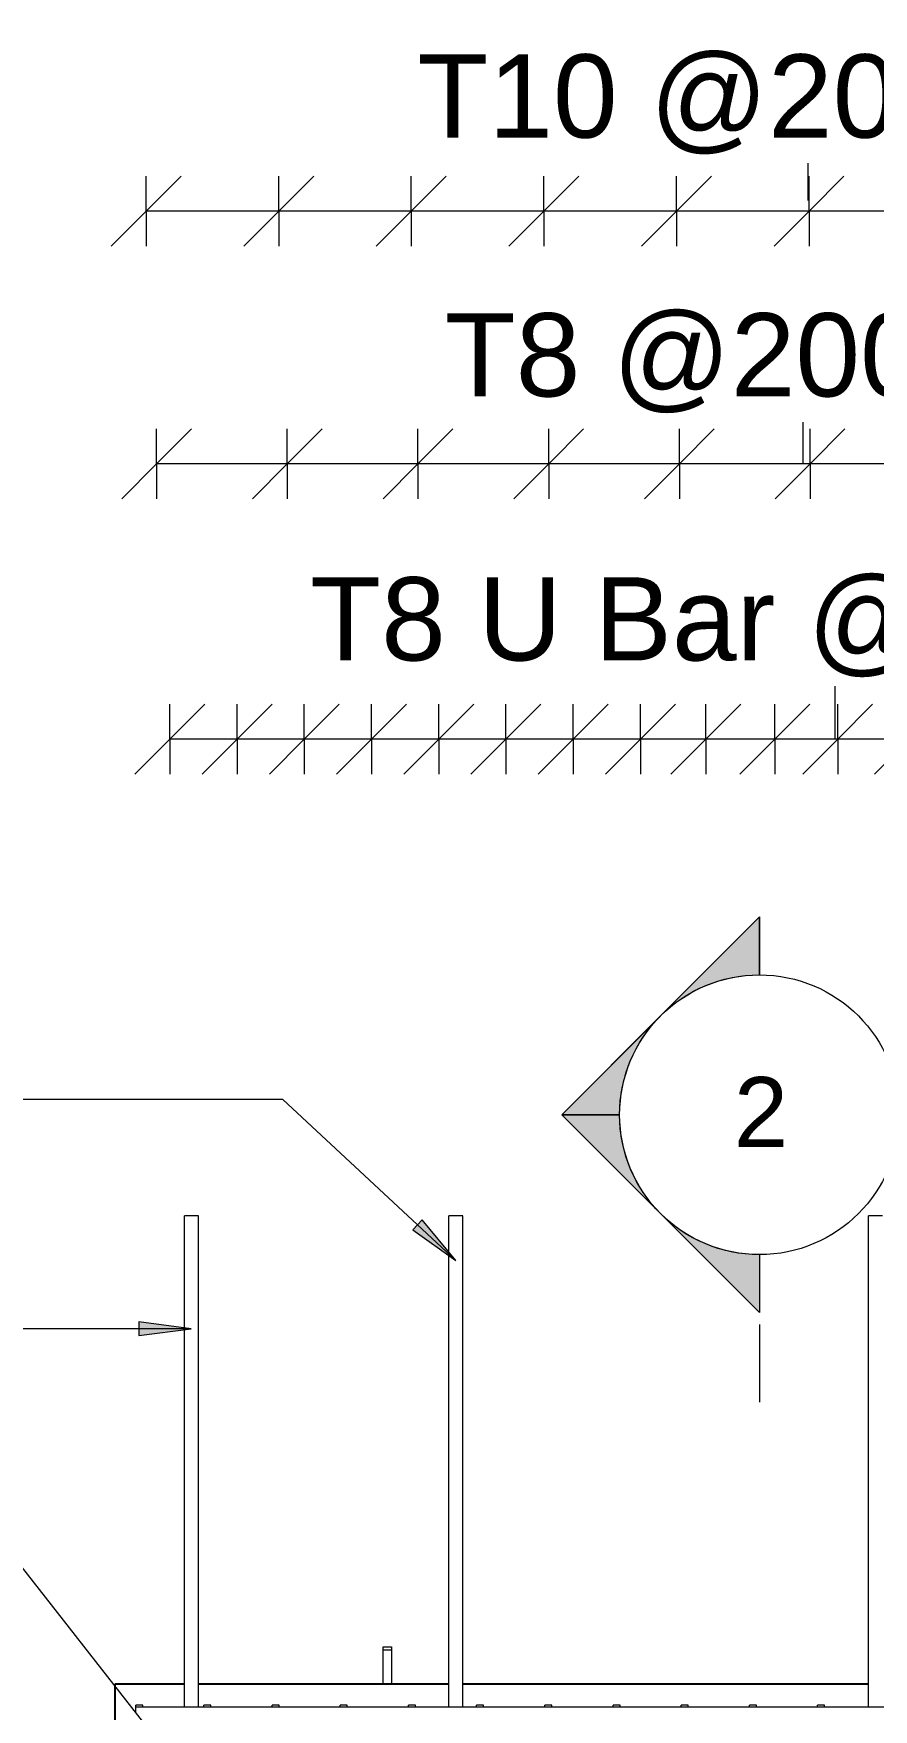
# Model space of a CAD drawing. Header units: millimetres. Extents: x 6720 to 22888, y -3063 to 10060.
# Drawn here: x 9986 to 11188, y 7664 to 10060 of the extents above; entities that cross this region are included whole.
import ezdxf

# ---------------------------------------------------------------- set-up
doc = ezdxf.new("R2010")
doc.units = ezdxf.units.MM
for name, color, linetype, lineweight in [('A-ANNO-DIMS', 211, 'Continuous', 9), ('A-ANNO-DIMS-50', 211, 'Continuous', 9), ('A-GENM', 13, 'Continuous', 18), ('A-WALL', 113, 'Continuous', 25), ('G-ANNO-SYMB', 111, 'Continuous', 9), ('S-RBAR', 171, 'Continuous', 18), ('S-RBAR-IDEN', 171, 'Continuous', 9)]:
    doc.layers.add(name, color=color, linetype=linetype, lineweight=lineweight)
doc.styles.add('Arial', font='arial.ttf', dxfattribs={"height": 100})
doc.styles.add('Arial_1', font='arial.ttf', dxfattribs={"height": 119.0625})
doc.styles.add('Nirmala UI Semilight', font='NirmalaS.ttf', dxfattribs={"width": 0.8, "height": 125})
doc.dimstyles.new('Arrow_Filled_-_2_5_NI_UI', dxfattribs={"dimscale": 304.8, "dimtxt": 130.920493, "dimasz": 0.328084, "dimexe": 0.164042, "dimexo": 0.0625, "dimgap": 0.164042, "dimtad": 1, "dimdec": 0, "dimzin": 0, "dimdsep": 46, "dimtxsty": 'Arial', "dimblk1": 'OBLIQUE', "dimblk2": 'OBLIQUE', "dimsah": 1, "dimcen": 0.09, "dimazin": 0, "dimtfac": 1, "dimtdec": 4, "dimtix": 1, "dimtmove": 0, "dimatfit": 3, "dimfxl": 0.164042, "dimfxlon": 1, "dimtvp": 1, "dimtolj": 1, "dimtzin": 0, "dimarcsym": 2})
doc.dimstyles.new('Arrow_Filled_-_2_5_NI_UI_1', dxfattribs={"dimscale": 304.8, "dimtxt": 130.920493, "dimasz": 0.328084, "dimexe": 0.164042, "dimexo": 0.0625, "dimgap": 0.164042, "dimtad": 1, "dimdec": 0, "dimzin": 0, "dimdsep": 46, "dimtxsty": 'Arial_1', "dimblk1": 'OBLIQUE', "dimblk2": 'OBLIQUE', "dimsah": 1, "dimcen": 0.09, "dimazin": 0, "dimtfac": 1, "dimtdec": 4, "dimtix": 1, "dimtmove": 0, "dimatfit": 3, "dimfxl": 0.164042, "dimfxlon": 1, "dimtvp": 1, "dimtolj": 1, "dimtzin": 0, "dimarcsym": 2})
doc.dimstyles.new('Arrow_Filled_-_2_5_NI_UI_2', dxfattribs={"dimscale": 304.8, "dimtxt": 130.920493, "dimasz": 0.328084, "dimexe": 0.164042, "dimexo": 0.0625, "dimgap": 0.164042, "dimtad": 1, "dimdec": 0, "dimzin": 0, "dimdsep": 46, "dimtxsty": 'Nirmala UI Semilight', "dimblk1": 'OBLIQUE', "dimblk2": 'OBLIQUE', "dimsah": 1, "dimcen": 0.09, "dimazin": 0, "dimtfac": 1, "dimtdec": 4, "dimtix": 1, "dimtmove": 0, "dimatfit": 3, "dimfxl": 0.164042, "dimfxlon": 1, "dimtvp": 1, "dimtolj": 1, "dimtzin": 0, "dimarcsym": 2})

# ---------------------------------------------------------------- blocks, each defined once
blk = doc.blocks.new('RR spread anchor face based - RR-SA-4_0-180-1726831-Elevation Front 1')
at = {"layer": 'A-GENM'}
for p, q in [((11882.6, 7748.8), (11882.6, 7753.8)), ((11882.6, 7753.8), (11894.6, 7753.8)), ((11882.6, 7700), (11882.6, 7748.8)), ((11894.6, 7748.8), (11882.6, 7748.8)), ((11894.6, 7753.8), (11894.6, 7748.8)), ((11894.6, 7748.8), (11894.6, 7700))]:
    blk.add_line(p, q, dxfattribs=at)
blk = doc.blocks.new('Detail View - M_Section Head - Filled SHOP DWG-1002450-Elevation Front 1')
at = {"layer": 'G-ANNO-SYMB'}
h = blk.add_hatch(color=256, dxfattribs=at)
edge = h.paths.add_edge_path()
edge.add_line((12386.7, 7794.8), (12469.5, 7794.8))
edge.add_arc((12669.5, 7794.8), 200, 180, 225)
edge.add_line((12528.1, 7653.4), (12386.7, 7794.8))
h = blk.add_hatch(color=256, dxfattribs=at)
edge = h.paths.add_edge_path()
edge.add_line((12952.4, 7794.8), (12811, 7653.4))
edge.add_arc((12669.5, 7794.8), 200, 315, 360)
edge.add_line((12869.5, 7794.8), (12952.4, 7794.8))
h = blk.add_hatch(color=256, dxfattribs=at)
edge = h.paths.add_edge_path()
edge.add_line((12669.5, 7512), (12528.1, 7653.4))
edge.add_arc((12669.5, 7794.8), 200, 225, 270)
edge.add_line((12669.5, 7594.8), (12669.5, 7512))
h = blk.add_hatch(color=256, dxfattribs=at)
edge = h.paths.add_edge_path()
edge.add_line((12669.5, 7512), (12669.5, 7594.8))
edge.add_arc((12669.5, 7794.8), 200, 270, 315)
edge.add_line((12811, 7653.4), (12669.5, 7512))
for p, q in [((12669.5, 7512), (12386.7, 7794.8)), ((12469.5, 7794.8), (12386.7, 7794.8)), ((12386.7, 7794.8), (12528.1, 7653.4)), ((12469.5, 7794.8), (12386.7, 7794.8)), ((12669.5, 7512), (12952.4, 7794.8)), ((12811, 7653.4), (12952.4, 7794.8)), ((12869.5, 7794.8), (12952.4, 7794.8)), ((12952.4, 7794.8), (12869.5, 7794.8)), ((12528.1, 7653.4), (12669.5, 7512)), ((12669.5, 7512), (12811, 7653.4)), ((12669.5, 7594.8), (12669.5, 7512)), ((12669.5, 7512), (12669.5, 7594.8))]:
    blk.add_line(p, q, dxfattribs=at)
for start, end in [(0, 180), (180, 360), (180, 225), (315, 0), (225, 270), (270, 315)]:
    blk.add_arc((12669.5, 7794.8), 200, start, end, dxfattribs=at)
blk = doc.blocks.new('DIMBLOCK10-Elevation Front 1')
at = {"layer": 'A-ANNO-DIMS-50'}
for p, q in [((11136.7, 9051.1), (11186.7, 9101.1)), ((11136.7, 9051.1), (11136.7, 9101.1)), ((11239.1, 9051.1), (11289.1, 9101.1)), ((11239.1, 9051.1), (11239.1, 9101.1)), ((11136.7, 9051.1), (11086.7, 9001.1)), ((11239.1, 9051.1), (11136.7, 9051.1)), ((11136.7, 9051.1), (11136.7, 9001.1)), ((11239.1, 9051.1), (11189.1, 9001.1)), ((11239.1, 9051.1), (11239.1, 9001.1))]:
    blk.add_line(p, q, dxfattribs=at)
blk = doc.blocks.new('_Oblique')
at = {"color": 0, "linetype": 'ByBlock', "lineweight": -2}
blk.add_line((-0.5, -0.5), (0.5, 0.5), dxfattribs=at)
blk = doc.blocks.new('DIMBLOCK11-Elevation Front 1')
at = {"layer": 'A-ANNO-DIMS-50'}
for p, q in [((11046.8, 9051.1), (11096.8, 9101.1)), ((11046.8, 9051.1), (11046.8, 9101.1)), ((11136.7, 9051.1), (11186.7, 9101.1)), ((11136.7, 9051.1), (11136.7, 9101.1)), ((11046.8, 9051.1), (10996.8, 9001.1)), ((11136.7, 9051.1), (11046.8, 9051.1)), ((11046.8, 9051.1), (11046.8, 9001.1)), ((11136.7, 9051.1), (11086.7, 9001.1)), ((11136.7, 9051.1), (11136.7, 9001.1))]:
    blk.add_line(p, q, dxfattribs=at)
blk = doc.blocks.new('DIMBLOCK12-Elevation Front 1')
at = {"layer": 'A-ANNO-DIMS-50'}
for p, q in [((10948.2, 9051.1), (10998.2, 9101.1)), ((10948.2, 9051.1), (10948.2, 9101.1)), ((11046.8, 9051.1), (11096.8, 9101.1)), ((11046.8, 9051.1), (11046.8, 9101.1)), ((10948.2, 9051.1), (10898.2, 9001.1)), ((11046.8, 9051.1), (10948.2, 9051.1)), ((10948.2, 9051.1), (10948.2, 9001.1)), ((11046.8, 9051.1), (10996.8, 9001.1)), ((11046.8, 9051.1), (11046.8, 9001.1))]:
    blk.add_line(p, q, dxfattribs=at)
blk = doc.blocks.new('DIMBLOCK13-Elevation Front 1')
at = {"layer": 'A-ANNO-DIMS-50'}
for p, q in [((10854.5, 9051.1), (10904.5, 9101.1)), ((10854.5, 9051.1), (10854.5, 9101.1)), ((10948.2, 9051.1), (10998.2, 9101.1)), ((10948.2, 9051.1), (10948.2, 9101.1)), ((10854.5, 9051.1), (10804.5, 9001.1)), ((10948.2, 9051.1), (10854.5, 9051.1)), ((10854.5, 9051.1), (10854.5, 9001.1)), ((10948.2, 9051.1), (10898.2, 9001.1)), ((10948.2, 9051.1), (10948.2, 9001.1))]:
    blk.add_line(p, q, dxfattribs=at)
blk = doc.blocks.new('DIMBLOCK14-Elevation Front 1')
at = {"layer": 'A-ANNO-DIMS-50'}
for p, q in [((10758.4, 9051.1), (10808.4, 9101.1)), ((10758.4, 9051.1), (10758.4, 9101.1)), ((10854.5, 9051.1), (10904.5, 9101.1)), ((10854.5, 9051.1), (10854.5, 9101.1)), ((10758.4, 9051.1), (10708.4, 9001.1)), ((10854.5, 9051.1), (10758.4, 9051.1)), ((10758.4, 9051.1), (10758.4, 9001.1)), ((10854.5, 9051.1), (10804.5, 9001.1)), ((10854.5, 9051.1), (10854.5, 9001.1))]:
    blk.add_line(p, q, dxfattribs=at)
blk = doc.blocks.new('DIMBLOCK15-Elevation Front 1')
at = {"layer": 'A-ANNO-DIMS-50'}
for p, q in [((10662.2, 9051.1), (10712.2, 9101.1)), ((10662.2, 9051.1), (10662.2, 9101.1)), ((10758.4, 9051.1), (10808.4, 9101.1)), ((10758.4, 9051.1), (10758.4, 9101.1)), ((10662.2, 9051.1), (10612.2, 9001.1)), ((10758.4, 9051.1), (10662.2, 9051.1)), ((10662.2, 9051.1), (10662.2, 9001.1)), ((10758.4, 9051.1), (10708.4, 9001.1)), ((10758.4, 9051.1), (10758.4, 9001.1))]:
    blk.add_line(p, q, dxfattribs=at)
blk = doc.blocks.new('DIMBLOCK16-Elevation Front 1')
at = {"layer": 'A-ANNO-DIMS-50'}
for p, q in [((10566.1, 9051.1), (10616.1, 9101.1)), ((10566.1, 9051.1), (10566.1, 9101.1)), ((10662.2, 9051.1), (10712.2, 9101.1)), ((10662.2, 9051.1), (10662.2, 9101.1)), ((10566.1, 9051.1), (10516.1, 9001.1)), ((10662.2, 9051.1), (10566.1, 9051.1)), ((10566.1, 9051.1), (10566.1, 9001.1)), ((10662.2, 9051.1), (10612.2, 9001.1)), ((10662.2, 9051.1), (10662.2, 9001.1))]:
    blk.add_line(p, q, dxfattribs=at)
blk = doc.blocks.new('DIMBLOCK17-Elevation Front 1')
at = {"layer": 'A-ANNO-DIMS-50'}
for p, q in [((10470, 9051.1), (10520, 9101.1)), ((10470, 9051.1), (10470, 9101.1)), ((10566.1, 9051.1), (10616.1, 9101.1)), ((10566.1, 9051.1), (10566.1, 9101.1)), ((10470, 9051.1), (10420, 9001.1)), ((10566.1, 9051.1), (10470, 9051.1)), ((10470, 9051.1), (10470, 9001.1)), ((10566.1, 9051.1), (10516.1, 9001.1)), ((10566.1, 9051.1), (10566.1, 9001.1))]:
    blk.add_line(p, q, dxfattribs=at)
blk = doc.blocks.new('DIMBLOCK18-Elevation Front 1')
at = {"layer": 'A-ANNO-DIMS-50'}
for p, q in [((10373.8, 9051.1), (10423.8, 9101.1)), ((10373.8, 9051.1), (10373.8, 9101.1)), ((10470, 9051.1), (10520, 9101.1)), ((10470, 9051.1), (10470, 9101.1)), ((10373.8, 9051.1), (10323.8, 9001.1)), ((10470, 9051.1), (10373.8, 9051.1)), ((10373.8, 9051.1), (10373.8, 9001.1)), ((10470, 9051.1), (10420, 9001.1)), ((10470, 9051.1), (10470, 9001.1))]:
    blk.add_line(p, q, dxfattribs=at)
blk = doc.blocks.new('DIMBLOCK19-Elevation Front 1')
at = {"layer": 'A-ANNO-DIMS-50'}
for p, q in [((10277.7, 9051.1), (10327.7, 9101.1)), ((10277.7, 9051.1), (10277.7, 9101.1)), ((10373.8, 9051.1), (10423.8, 9101.1)), ((10373.8, 9051.1), (10373.8, 9101.1)), ((10277.7, 9051.1), (10227.7, 9001.1)), ((10373.8, 9051.1), (10277.7, 9051.1)), ((10277.7, 9051.1), (10277.7, 9001.1)), ((10373.8, 9051.1), (10323.8, 9001.1)), ((10373.8, 9051.1), (10373.8, 9001.1))]:
    blk.add_line(p, q, dxfattribs=at)
blk = doc.blocks.new('DIMBLOCK20-Elevation Front 1')
at = {"layer": 'A-ANNO-DIMS-50'}
for p, q in [((10181.5, 9051.1), (10231.5, 9101.1)), ((10181.5, 9051.1), (10181.5, 9101.1)), ((10277.7, 9051.1), (10327.7, 9101.1)), ((10277.7, 9051.1), (10277.7, 9101.1)), ((10181.5, 9051.1), (10131.5, 9001.1)), ((10277.7, 9051.1), (10181.5, 9051.1)), ((10181.5, 9051.1), (10181.5, 9001.1)), ((10277.7, 9051.1), (10227.7, 9001.1)), ((10277.7, 9051.1), (10277.7, 9001.1))]:
    blk.add_line(p, q, dxfattribs=at)
blk = doc.blocks.new('DIMBLOCK27-Elevation Front 1')
at = {"layer": 'A-ANNO-DIMS-50'}
for p, q in [((11136.7, 9051.1), (11186.7, 9101.1)), ((11136.7, 9051.1), (11136.7, 9101.1)), ((11239.1, 9051.1), (11289.1, 9101.1)), ((11239.1, 9051.1), (11239.1, 9101.1)), ((11345.2, 9051.1), (11395.2, 9101.1)), ((11345.2, 9051.1), (11345.2, 9101.1)), ((11136.7, 9051.1), (11086.7, 9001.1)), ((11239.1, 9051.1), (11136.7, 9051.1)), ((11136.7, 9051.1), (11136.7, 9001.1)), ((11239.1, 9051.1), (11189.1, 9001.1)), ((11345.2, 9051.1), (11239.1, 9051.1)), ((11345.2, 9051.1), (11239.1, 9051.1)), ((11239.1, 9051.1), (11239.1, 9001.1)), ((11345.2, 9051.1), (11295.2, 9001.1)), ((11345.2, 9051.1), (11345.2, 9001.1))]:
    blk.add_line(p, q, dxfattribs=at)
blk = doc.blocks.new('_None')
blk = doc.blocks.new('DIMBLOCK28-Elevation Front 1')
at = {"layer": 'A-ANNO-DIMS-50'}
for p, q in [((11046.8, 9051.1), (11096.8, 9101.1)), ((11046.8, 9051.1), (11046.8, 9101.1)), ((11136.7, 9051.1), (11186.7, 9101.1)), ((11136.7, 9051.1), (11136.7, 9101.1)), ((11239.1, 9051.1), (11289.1, 9101.1)), ((11239.1, 9051.1), (11239.1, 9101.1)), ((11046.8, 9051.1), (10996.8, 9001.1)), ((11136.7, 9051.1), (11046.8, 9051.1)), ((11046.8, 9051.1), (11046.8, 9001.1)), ((11136.7, 9051.1), (11086.7, 9001.1)), ((11239.1, 9051.1), (11136.7, 9051.1)), ((11239.1, 9051.1), (11136.7, 9051.1)), ((11136.7, 9051.1), (11136.7, 9001.1)), ((11239.1, 9051.1), (11189.1, 9001.1)), ((11239.1, 9051.1), (11239.1, 9001.1))]:
    blk.add_line(p, q, dxfattribs=at)
blk = doc.blocks.new('DIMBLOCK29-Elevation Front 1')
at = {"layer": 'A-ANNO-DIMS-50'}
for p, q in [((10948.2, 9051.1), (10998.2, 9101.1)), ((10948.2, 9051.1), (10948.2, 9101.1)), ((11046.8, 9051.1), (11096.8, 9101.1)), ((11046.8, 9051.1), (11046.8, 9101.1)), ((11136.7, 9051.1), (11186.7, 9101.1)), ((11136.7, 9051.1), (11136.7, 9101.1)), ((10948.2, 9051.1), (10898.2, 9001.1)), ((11046.8, 9051.1), (10948.2, 9051.1)), ((10948.2, 9051.1), (10948.2, 9001.1)), ((11046.8, 9051.1), (10996.8, 9001.1)), ((11136.7, 9051.1), (11046.8, 9051.1)), ((11136.7, 9051.1), (11046.8, 9051.1)), ((11046.8, 9051.1), (11046.8, 9001.1)), ((11136.7, 9051.1), (11086.7, 9001.1)), ((11136.7, 9051.1), (11136.7, 9001.1))]:
    blk.add_line(p, q, dxfattribs=at)
blk = doc.blocks.new('DIMBLOCK30-Elevation Front 1')
at = {"layer": 'A-ANNO-DIMS-50'}
for p, q in [((10854.5, 9051.1), (10904.5, 9101.1)), ((10854.5, 9051.1), (10854.5, 9101.1)), ((10948.2, 9051.1), (10998.2, 9101.1)), ((10948.2, 9051.1), (10948.2, 9101.1)), ((11046.8, 9051.1), (11096.8, 9101.1)), ((11046.8, 9051.1), (11046.8, 9101.1)), ((10854.5, 9051.1), (10804.5, 9001.1)), ((10948.2, 9051.1), (10854.5, 9051.1)), ((10854.5, 9051.1), (10854.5, 9001.1)), ((10948.2, 9051.1), (10898.2, 9001.1)), ((11046.8, 9051.1), (10948.2, 9051.1)), ((11046.8, 9051.1), (10948.2, 9051.1)), ((10948.2, 9051.1), (10948.2, 9001.1)), ((11046.8, 9051.1), (10996.8, 9001.1)), ((11046.8, 9051.1), (11046.8, 9001.1))]:
    blk.add_line(p, q, dxfattribs=at)
blk = doc.blocks.new('DIMBLOCK31-Elevation Front 1')
at = {"layer": 'A-ANNO-DIMS-50'}
for p, q in [((10758.4, 9051.1), (10808.4, 9101.1)), ((10758.4, 9051.1), (10758.4, 9101.1)), ((10854.5, 9051.1), (10904.5, 9101.1)), ((10854.5, 9051.1), (10854.5, 9101.1)), ((10948.2, 9051.1), (10998.2, 9101.1)), ((10948.2, 9051.1), (10948.2, 9101.1)), ((10758.4, 9051.1), (10708.4, 9001.1)), ((10854.5, 9051.1), (10758.4, 9051.1)), ((10758.4, 9051.1), (10758.4, 9001.1)), ((10854.5, 9051.1), (10804.5, 9001.1)), ((10948.2, 9051.1), (10854.5, 9051.1)), ((10948.2, 9051.1), (10854.5, 9051.1)), ((10854.5, 9051.1), (10854.5, 9001.1)), ((10948.2, 9051.1), (10898.2, 9001.1)), ((10948.2, 9051.1), (10948.2, 9001.1))]:
    blk.add_line(p, q, dxfattribs=at)
blk = doc.blocks.new('DIMBLOCK32-Elevation Front 1')
at = {"layer": 'A-ANNO-DIMS-50'}
for p, q in [((10181.5, 9051.1), (10231.5, 9101.1)), ((10181.5, 9051.1), (10181.5, 9101.1)), ((10277.7, 9051.1), (10327.7, 9101.1)), ((10277.7, 9051.1), (10277.7, 9101.1)), ((10373.8, 9051.1), (10423.8, 9101.1)), ((10373.8, 9051.1), (10373.8, 9101.1)), ((10470, 9051.1), (10520, 9101.1)), ((10470, 9051.1), (10470, 9101.1)), ((10566.1, 9051.1), (10616.1, 9101.1)), ((10566.1, 9051.1), (10566.1, 9101.1)), ((10662.2, 9051.1), (10712.2, 9101.1)), ((10662.2, 9051.1), (10662.2, 9101.1)), ((10758.4, 9051.1), (10808.4, 9101.1)), ((10758.4, 9051.1), (10758.4, 9101.1)), ((10854.5, 9051.1), (10904.5, 9101.1)), ((10854.5, 9051.1), (10854.5, 9101.1)), ((10181.5, 9051.1), (10131.5, 9001.1)), ((10854.5, 9051.1), (10181.5, 9051.1)), ((10277.7, 9051.1), (10181.5, 9051.1)), ((10181.5, 9051.1), (10181.5, 9001.1)), ((10277.7, 9051.1), (10227.7, 9001.1)), ((10373.8, 9051.1), (10277.7, 9051.1)), ((10277.7, 9051.1), (10277.7, 9001.1)), ((10373.8, 9051.1), (10323.8, 9001.1)), ((10470, 9051.1), (10373.8, 9051.1)), ((10373.8, 9051.1), (10373.8, 9001.1)), ((10470, 9051.1), (10420, 9001.1)), ((10566.1, 9051.1), (10470, 9051.1)), ((10470, 9051.1), (10470, 9001.1)), ((10566.1, 9051.1), (10516.1, 9001.1)), ((10662.2, 9051.1), (10566.1, 9051.1)), ((10566.1, 9051.1), (10566.1, 9001.1)), ((10662.2, 9051.1), (10612.2, 9001.1)), ((10758.4, 9051.1), (10662.2, 9051.1)), ((10662.2, 9051.1), (10662.2, 9001.1)), ((10758.4, 9051.1), (10708.4, 9001.1)), ((10854.5, 9051.1), (10758.4, 9051.1)), ((10758.4, 9051.1), (10758.4, 9001.1)), ((10854.5, 9051.1), (10804.5, 9001.1)), ((10854.5, 9051.1), (10854.5, 9001.1))]:
    blk.add_line(p, q, dxfattribs=at)
blk = doc.blocks.new('DIMBLOCK38-Elevation Front 1')
at = {"layer": 'A-ANNO-DIMS-50'}
for p, q in [((11097.1, 9444.8), (11147.1, 9494.8)), ((11097.1, 9444.8), (11097.1, 9494.8)), ((11284, 9444.8), (11334, 9494.8)), ((11284, 9444.8), (11284, 9494.8)), ((11097.1, 9444.8), (11047.1, 9394.8)), ((11284, 9444.8), (11097.1, 9444.8)), ((11097.1, 9444.8), (11097.1, 9394.8)), ((11284, 9444.8), (11234, 9394.8)), ((11284, 9444.8), (11284, 9394.8))]:
    blk.add_line(p, q, dxfattribs=at)
blk = doc.blocks.new('DIMBLOCK39-Elevation Front 1')
at = {"layer": 'A-ANNO-DIMS-50'}
for p, q in [((10910.2, 9444.8), (10960.2, 9494.8)), ((10910.2, 9444.8), (10910.2, 9494.8)), ((11097.1, 9444.8), (11147.1, 9494.8)), ((11097.1, 9444.8), (11097.1, 9494.8)), ((10910.2, 9444.8), (10860.2, 9394.8)), ((11097.1, 9444.8), (10910.2, 9444.8)), ((10910.2, 9444.8), (10910.2, 9394.8)), ((11097.1, 9444.8), (11047.1, 9394.8)), ((11097.1, 9444.8), (11097.1, 9394.8))]:
    blk.add_line(p, q, dxfattribs=at)
blk = doc.blocks.new('DIMBLOCK40-Elevation Front 1')
at = {"layer": 'A-ANNO-DIMS-50'}
for p, q in [((10723.3, 9444.8), (10773.3, 9494.8)), ((10723.3, 9444.8), (10723.3, 9494.8)), ((10910.2, 9444.8), (10960.2, 9494.8)), ((10910.2, 9444.8), (10910.2, 9494.8)), ((10723.3, 9444.8), (10673.3, 9394.8)), ((10910.2, 9444.8), (10723.3, 9444.8)), ((10723.3, 9444.8), (10723.3, 9394.8)), ((10910.2, 9444.8), (10860.2, 9394.8)), ((10910.2, 9444.8), (10910.2, 9394.8))]:
    blk.add_line(p, q, dxfattribs=at)
blk = doc.blocks.new('DIMBLOCK41-Elevation Front 1')
at = {"layer": 'A-ANNO-DIMS-50'}
for p, q in [((10536.4, 9444.8), (10586.4, 9494.8)), ((10536.4, 9444.8), (10536.4, 9494.8)), ((10723.3, 9444.8), (10773.3, 9494.8)), ((10723.3, 9444.8), (10723.3, 9494.8)), ((10536.4, 9444.8), (10486.4, 9394.8)), ((10723.3, 9444.8), (10536.4, 9444.8)), ((10536.4, 9444.8), (10536.4, 9394.8)), ((10723.3, 9444.8), (10673.3, 9394.8)), ((10723.3, 9444.8), (10723.3, 9394.8))]:
    blk.add_line(p, q, dxfattribs=at)
blk = doc.blocks.new('DIMBLOCK42-Elevation Front 1')
at = {"layer": 'A-ANNO-DIMS-50'}
for p, q in [((10349.5, 9444.8), (10399.5, 9494.8)), ((10349.5, 9444.8), (10349.5, 9494.8)), ((10536.4, 9444.8), (10586.4, 9494.8)), ((10536.4, 9444.8), (10536.4, 9494.8)), ((10349.5, 9444.8), (10299.5, 9394.8)), ((10536.4, 9444.8), (10349.5, 9444.8)), ((10349.5, 9444.8), (10349.5, 9394.8)), ((10536.4, 9444.8), (10486.4, 9394.8)), ((10536.4, 9444.8), (10536.4, 9394.8))]:
    blk.add_line(p, q, dxfattribs=at)
blk = doc.blocks.new('DIMBLOCK43-Elevation Front 1')
at = {"layer": 'A-ANNO-DIMS-50'}
for p, q in [((10162.6, 9444.8), (10212.6, 9494.8)), ((10162.6, 9444.8), (10162.6, 9494.8)), ((10349.5, 9444.8), (10399.5, 9494.8)), ((10349.5, 9444.8), (10349.5, 9494.8)), ((10162.6, 9444.8), (10112.6, 9394.8)), ((10349.5, 9444.8), (10162.6, 9444.8)), ((10162.6, 9444.8), (10162.6, 9394.8)), ((10349.5, 9444.8), (10299.5, 9394.8)), ((10349.5, 9444.8), (10349.5, 9394.8))]:
    blk.add_line(p, q, dxfattribs=at)
blk = doc.blocks.new('DIMBLOCK44-Elevation Front 1')
at = {"layer": 'A-ANNO-DIMS-50'}
for p, q in [((10162.6, 9444.8), (10212.6, 9494.8)), ((10162.6, 9444.8), (10162.6, 9494.8)), ((10349.5, 9444.8), (10399.5, 9494.8)), ((10349.5, 9444.8), (10349.5, 9494.8)), ((10536.4, 9444.8), (10586.4, 9494.8)), ((10536.4, 9444.8), (10536.4, 9494.8)), ((10723.3, 9444.8), (10773.3, 9494.8)), ((10723.3, 9444.8), (10723.3, 9494.8)), ((10910.2, 9444.8), (10960.2, 9494.8)), ((10910.2, 9444.8), (10910.2, 9494.8)), ((11097.1, 9444.8), (11147.1, 9494.8)), ((11097.1, 9444.8), (11097.1, 9494.8)), ((11284, 9444.8), (11334, 9494.8)), ((11284, 9444.8), (11284, 9494.8)), ((11470.9, 9444.8), (11520.9, 9494.8)), ((11470.9, 9444.8), (11470.9, 9494.8)), ((11657.8, 9444.8), (11707.8, 9494.8)), ((11657.8, 9444.8), (11657.8, 9494.8)), ((11844.7, 9444.8), (11894.7, 9494.8)), ((11844.7, 9444.8), (11844.7, 9494.8)), ((12031.7, 9444.8), (12081.7, 9494.8)), ((12031.7, 9444.8), (12031.7, 9494.8)), ((12218.6, 9444.8), (12268.6, 9494.8)), ((12218.6, 9444.8), (12218.6, 9494.8)), ((10162.6, 9444.8), (10112.6, 9394.8)), ((12218.6, 9444.8), (10162.6, 9444.8)), ((10349.5, 9444.8), (10162.6, 9444.8)), ((10162.6, 9444.8), (10162.6, 9394.8)), ((10349.5, 9444.8), (10299.5, 9394.8)), ((10536.4, 9444.8), (10349.5, 9444.8)), ((10349.5, 9444.8), (10349.5, 9394.8)), ((10536.4, 9444.8), (10486.4, 9394.8)), ((10723.3, 9444.8), (10536.4, 9444.8)), ((10536.4, 9444.8), (10536.4, 9394.8)), ((10723.3, 9444.8), (10673.3, 9394.8)), ((10910.2, 9444.8), (10723.3, 9444.8)), ((10723.3, 9444.8), (10723.3, 9394.8)), ((10910.2, 9444.8), (10860.2, 9394.8)), ((11097.1, 9444.8), (10910.2, 9444.8)), ((10910.2, 9444.8), (10910.2, 9394.8)), ((11097.1, 9444.8), (11047.1, 9394.8)), ((11284, 9444.8), (11097.1, 9444.8)), ((11097.1, 9444.8), (11097.1, 9394.8)), ((11284, 9444.8), (11234, 9394.8)), ((11470.9, 9444.8), (11284, 9444.8)), ((11284, 9444.8), (11284, 9394.8)), ((11470.9, 9444.8), (11420.9, 9394.8)), ((11657.8, 9444.8), (11470.9, 9444.8)), ((11470.9, 9444.8), (11470.9, 9394.8)), ((11657.8, 9444.8), (11607.8, 9394.8)), ((11844.7, 9444.8), (11657.8, 9444.8)), ((11657.8, 9444.8), (11657.8, 9394.8)), ((11844.7, 9444.8), (11794.7, 9394.8)), ((12031.7, 9444.8), (11844.7, 9444.8)), ((11844.7, 9444.8), (11844.7, 9394.8)), ((12031.7, 9444.8), (11981.7, 9394.8)), ((12218.6, 9444.8), (12031.7, 9444.8)), ((12031.7, 9444.8), (12031.7, 9394.8)), ((12218.6, 9444.8), (12168.6, 9394.8)), ((12218.6, 9444.8), (12218.6, 9394.8))]:
    blk.add_line(p, q, dxfattribs=at)
blk = doc.blocks.new('DIMBLOCK457-Elevation Front 1')
at = {"layer": 'A-ANNO-DIMS-50'}
for p, q in [((11095.7, 9806.2), (11145.7, 9856.2)), ((11095.7, 9806.2), (11095.7, 9856.2)), ((11285.4, 9806.2), (11335.4, 9856.2)), ((11285.4, 9806.2), (11285.4, 9856.2)), ((11095.7, 9806.2), (11045.7, 9756.2)), ((11285.4, 9806.2), (11095.7, 9806.2)), ((11095.7, 9806.2), (11095.7, 9756.2)), ((11285.4, 9806.2), (11235.4, 9756.2)), ((11285.4, 9806.2), (11285.4, 9756.2))]:
    blk.add_line(p, q, dxfattribs=at)
blk = doc.blocks.new('DIMBLOCK458-Elevation Front 1')
at = {"layer": 'A-ANNO-DIMS-50'}
for p, q in [((10906.1, 9806.2), (10956.1, 9856.2)), ((10906.1, 9806.2), (10906.1, 9856.2)), ((11095.7, 9806.2), (11145.7, 9856.2)), ((11095.7, 9806.2), (11095.7, 9856.2)), ((10906.1, 9806.2), (10856.1, 9756.2)), ((11095.7, 9806.2), (10906.1, 9806.2)), ((10906.1, 9806.2), (10906.1, 9756.2)), ((11095.7, 9806.2), (11045.7, 9756.2)), ((11095.7, 9806.2), (11095.7, 9756.2))]:
    blk.add_line(p, q, dxfattribs=at)
blk = doc.blocks.new('DIMBLOCK459-Elevation Front 1')
at = {"layer": 'A-ANNO-DIMS-50'}
for p, q in [((10716.5, 9806.2), (10766.5, 9856.2)), ((10716.5, 9806.2), (10716.5, 9856.2)), ((10906.1, 9806.2), (10956.1, 9856.2)), ((10906.1, 9806.2), (10906.1, 9856.2)), ((10716.5, 9806.2), (10666.5, 9756.2)), ((10906.1, 9806.2), (10716.5, 9806.2)), ((10716.5, 9806.2), (10716.5, 9756.2)), ((10906.1, 9806.2), (10856.1, 9756.2)), ((10906.1, 9806.2), (10906.1, 9756.2))]:
    blk.add_line(p, q, dxfattribs=at)
blk = doc.blocks.new('DIMBLOCK460-Elevation Front 1')
at = {"layer": 'A-ANNO-DIMS-50'}
for p, q in [((10526.8, 9806.2), (10576.8, 9856.2)), ((10526.8, 9806.2), (10526.8, 9856.2)), ((10716.5, 9806.2), (10766.5, 9856.2)), ((10716.5, 9806.2), (10716.5, 9856.2)), ((10526.8, 9806.2), (10476.8, 9756.2)), ((10716.5, 9806.2), (10526.8, 9806.2)), ((10526.8, 9806.2), (10526.8, 9756.2)), ((10716.5, 9806.2), (10666.5, 9756.2)), ((10716.5, 9806.2), (10716.5, 9756.2))]:
    blk.add_line(p, q, dxfattribs=at)
blk = doc.blocks.new('DIMBLOCK461-Elevation Front 1')
at = {"layer": 'A-ANNO-DIMS-50'}
for p, q in [((10337.2, 9806.2), (10387.2, 9856.2)), ((10337.2, 9806.2), (10337.2, 9856.2)), ((10526.8, 9806.2), (10576.8, 9856.2)), ((10526.8, 9806.2), (10526.8, 9856.2)), ((10337.2, 9806.2), (10287.2, 9756.2)), ((10526.8, 9806.2), (10337.2, 9806.2)), ((10337.2, 9806.2), (10337.2, 9756.2)), ((10526.8, 9806.2), (10476.8, 9756.2)), ((10526.8, 9806.2), (10526.8, 9756.2))]:
    blk.add_line(p, q, dxfattribs=at)
blk = doc.blocks.new('DIMBLOCK462-Elevation Front 1')
at = {"layer": 'A-ANNO-DIMS-50'}
for p, q in [((10147.6, 9806.2), (10197.6, 9856.2)), ((10147.6, 9806.2), (10147.6, 9856.2)), ((10337.2, 9806.2), (10387.2, 9856.2)), ((10337.2, 9806.2), (10337.2, 9856.2)), ((10147.6, 9806.2), (10097.6, 9756.2)), ((10337.2, 9806.2), (10147.6, 9806.2)), ((10147.6, 9806.2), (10147.6, 9756.2)), ((10337.2, 9806.2), (10287.2, 9756.2)), ((10337.2, 9806.2), (10337.2, 9756.2))]:
    blk.add_line(p, q, dxfattribs=at)
blk = doc.blocks.new('DIMBLOCK463-Elevation Front 1')
at = {"layer": 'A-ANNO-DIMS-50'}
for p, q in [((10147.6, 9806.2), (10197.6, 9856.2)), ((10147.6, 9806.2), (10147.6, 9856.2)), ((10337.2, 9806.2), (10387.2, 9856.2)), ((10337.2, 9806.2), (10337.2, 9856.2)), ((10526.8, 9806.2), (10576.8, 9856.2)), ((10526.8, 9806.2), (10526.8, 9856.2)), ((10716.5, 9806.2), (10766.5, 9856.2)), ((10716.5, 9806.2), (10716.5, 9856.2)), ((10906.1, 9806.2), (10956.1, 9856.2)), ((10906.1, 9806.2), (10906.1, 9856.2)), ((11095.7, 9806.2), (11145.7, 9856.2)), ((11095.7, 9806.2), (11095.7, 9856.2)), ((11285.4, 9806.2), (11335.4, 9856.2)), ((11285.4, 9806.2), (11285.4, 9856.2)), ((11475, 9806.2), (11525, 9856.2)), ((11475, 9806.2), (11475, 9856.2)), ((11664.7, 9806.2), (11714.7, 9856.2)), ((11664.7, 9806.2), (11664.7, 9856.2)), ((11854.3, 9806.2), (11904.3, 9856.2)), ((11854.3, 9806.2), (11854.3, 9856.2)), ((12043.9, 9806.2), (12093.9, 9856.2)), ((12043.9, 9806.2), (12043.9, 9856.2)), ((12233.6, 9806.2), (12283.6, 9856.2)), ((12233.6, 9806.2), (12233.6, 9856.2)), ((10147.6, 9806.2), (10097.6, 9756.2)), ((12233.6, 9806.2), (10147.6, 9806.2)), ((10337.2, 9806.2), (10147.6, 9806.2)), ((10147.6, 9806.2), (10147.6, 9756.2)), ((10337.2, 9806.2), (10287.2, 9756.2)), ((10526.8, 9806.2), (10337.2, 9806.2)), ((10337.2, 9806.2), (10337.2, 9756.2)), ((10526.8, 9806.2), (10476.8, 9756.2)), ((10716.5, 9806.2), (10526.8, 9806.2)), ((10526.8, 9806.2), (10526.8, 9756.2)), ((10716.5, 9806.2), (10666.5, 9756.2)), ((10906.1, 9806.2), (10716.5, 9806.2)), ((10716.5, 9806.2), (10716.5, 9756.2)), ((10906.1, 9806.2), (10856.1, 9756.2)), ((11095.7, 9806.2), (10906.1, 9806.2)), ((10906.1, 9806.2), (10906.1, 9756.2)), ((11095.7, 9806.2), (11045.7, 9756.2)), ((11285.4, 9806.2), (11095.7, 9806.2)), ((11095.7, 9806.2), (11095.7, 9756.2)), ((11285.4, 9806.2), (11235.4, 9756.2)), ((11475, 9806.2), (11285.4, 9806.2)), ((11285.4, 9806.2), (11285.4, 9756.2)), ((11475, 9806.2), (11425, 9756.2)), ((11664.7, 9806.2), (11475, 9806.2)), ((11475, 9806.2), (11475, 9756.2)), ((11664.7, 9806.2), (11614.7, 9756.2)), ((11854.3, 9806.2), (11664.7, 9806.2)), ((11664.7, 9806.2), (11664.7, 9756.2)), ((11854.3, 9806.2), (11804.3, 9756.2)), ((12043.9, 9806.2), (11854.3, 9806.2)), ((11854.3, 9806.2), (11854.3, 9756.2)), ((12043.9, 9806.2), (11993.9, 9756.2)), ((12233.6, 9806.2), (12043.9, 9806.2)), ((12043.9, 9806.2), (12043.9, 9756.2)), ((12233.6, 9806.2), (12183.6, 9756.2)), ((12233.6, 9806.2), (12233.6, 9756.2))]:
    blk.add_line(p, q, dxfattribs=at)

msp = doc.modelspace()

# ---------------------------------------------------------------- hatches: boundary and pattern name
at = {"layer": 'S-RBAR-IDEN'}
for points in [[(10590.7, 8305.8), (10542.6, 8364.1), (10529.1, 8349.6)], [(10212.2, 8208.4), (10137.2, 8218.3), (10137.2, 8198.6)]]:
    msp.add_hatch(color=256, dxfattribs=at).paths.add_polyline_path(points)

# ---------------------------------------------------------------- linework, layer by layer
at = {"layer": 'A-WALL'}
for p, q in [((10102.6, 7700), (10102.6, 7630)), ((10202.6, 7700), (10102.6, 7700)), ((10580.6, 7700), (10222.6, 7700)), ((11180.6, 7700), (10600.6, 7700))]:
    msp.add_line(p, q, dxfattribs=at)
at = {"layer": 'G-ANNO-SYMB'}
msp.add_line((11024.8, 8214.3), (11024.8, 8103.2), dxfattribs=at)
at = {"layer": 'S-RBAR'}
for p, q in [((10222.6, 8370), (10202.6, 8370)), ((10202.6, 7668), (10202.6, 8370)), ((10222.6, 7668), (10222.6, 8370)), ((10600.6, 8370), (10580.6, 8370)), ((10580.6, 7668), (10580.6, 8370)), ((10600.6, 7668), (10600.6, 8370)), ((11200.6, 8370), (11180.6, 8370)), ((11180.6, 7668), (11180.6, 8370)), ((10142.6, 7670), (10132.6, 7670)), ((10132.6, 7668), (10132.6, 7670)), ((10132.6, 7668), (12288.6, 7668)), ((10132.6, 7660), (10132.6, 7668)), ((10142.6, 7668), (10142.6, 7670)), ((10240.1, 7670), (10230.1, 7670)), ((10230.1, 7668), (10230.1, 7670)), ((10240.1, 7668), (10240.1, 7670)), ((10337.7, 7670), (10327.7, 7670)), ((10327.7, 7668), (10327.7, 7670)), ((10337.7, 7668), (10337.7, 7670)), ((10435.2, 7670), (10425.2, 7670)), ((10425.2, 7668), (10425.2, 7670)), ((10435.2, 7668), (10435.2, 7670)), ((10532.7, 7670), (10522.7, 7670)), ((10522.7, 7668), (10522.7, 7670)), ((10532.7, 7668), (10532.7, 7670)), ((10630.3, 7670), (10620.3, 7670)), ((10620.3, 7668), (10620.3, 7670)), ((10630.3, 7668), (10630.3, 7670)), ((10727.8, 7670), (10717.8, 7670)), ((10717.8, 7668), (10717.8, 7670)), ((10727.8, 7668), (10727.8, 7670)), ((10825.4, 7670), (10815.4, 7670)), ((10815.4, 7668), (10815.4, 7670)), ((10825.4, 7668), (10825.4, 7670)), ((10922.9, 7670), (10912.9, 7670)), ((10912.9, 7668), (10912.9, 7670)), ((10922.9, 7668), (10922.9, 7670)), ((11020.5, 7670), (11010.5, 7670)), ((11010.5, 7668), (11010.5, 7670)), ((11020.5, 7668), (11020.5, 7670)), ((11118, 7670), (11108, 7670)), ((11108, 7668), (11108, 7670)), ((11118, 7668), (11118, 7670))]:
    msp.add_line(p, q, dxfattribs=at)
at = {"layer": 'S-RBAR-IDEN'}
for p, q in [((11094.4, 9821.4), (11094.4, 9874.7)), ((11087.4, 9444.8), (11087.4, 9504.7)), ((11132.9, 9051.1), (11132.9, 9127.2)), ((10343.2, 8536.1), (9540.6, 8536.1)), ((10590.7, 8305.8), (10343.2, 8536.1)), ((10542.6, 8364.1), (10529.1, 8349.6)), ((10590.7, 8305.8), (10542.6, 8364.1)), ((10529.1, 8349.6), (10590.7, 8305.8)), ((10212.2, 8208.4), (9540.6, 8208.4)), ((10212.2, 8208.4), (10137.2, 8218.3)), ((10137.2, 8218.3), (10137.2, 8198.6)), ((10137.2, 8198.6), (10212.2, 8208.4)), ((10192.5, 7583.5), (9910.4, 7943.3))]:
    msp.add_line(p, q, dxfattribs=at)

# ---------------------------------------------------------------- block references
at = {"layer": 'A-GENM'}
msp.add_blockref('RR spread anchor face based - RR-SA-4_0-180-1726831-Elevation Front 1', (-1396, 0), dxfattribs=at)
at = {"layer": 'G-ANNO-SYMB', "extrusion": (0, 0, -1), "rotation": 90.00000000000038}
msp.add_blockref('Detail View - M_Section Head - Filled SHOP DWG-1002450-Elevation Front 1', (-3230, -4155.2), dxfattribs=at)

# ---------------------------------------------------------------- texts
at = {"layer": 'G-ANNO-SYMB', "insert": (10988.1, 8568.2), "char_height": 100, "width": 96.202, "attachment_point": 1, "style": 'Arial'}
msp.add_mtext('2', dxfattribs=at)

# ---------------------------------------------------------------- dimensions: what is measured, and where the dimension line sits
at = {"layer": 'A-ANNO-DIMS'}
for base, p1, p2, text, dimstyle, override, picture, middle in [((10147.6, 9806.2), (12233.6, 9756.2), (10147.6, 9756.2), '2086', 'Arrow_Filled_-_2_5_NI_UI_2', {"dimpost": '<>', "dimblk1": 'None', "dimblk2": 'None', "dimsah": 1, "dimfxl": 2086}, 'DIMBLOCK463-Elevation Front 1', (11190.6, 9920.8)), ((10147.6, 9806.2), (10337.2, 9756.2), (10147.6, 9756.2), ' ', 'Arrow_Filled_-_2_5_NI_UI_2', {"dimpost": '<>', "dimfxl": 189.636364}, 'DIMBLOCK462-Elevation Front 1', (10242.4, 9806.2)), ((10337.2, 9806.2), (10526.8, 9756.2), (10337.2, 9756.2), ' ', 'Arrow_Filled_-_2_5_NI_UI_2', {"dimpost": '<>', "dimfxl": 189.636364}, 'DIMBLOCK461-Elevation Front 1', (10432, 9806.2)), ((10526.8, 9806.2), (10716.5, 9756.2), (10526.8, 9756.2), ' ', 'Arrow_Filled_-_2_5_NI_UI_2', {"dimpost": '<>', "dimfxl": 189.636364}, 'DIMBLOCK460-Elevation Front 1', (10621.7, 9806.2)), ((10716.5, 9806.2), (10906.1, 9756.2), (10716.5, 9756.2), ' ', 'Arrow_Filled_-_2_5_NI_UI_2', {"dimpost": '<>', "dimfxl": 189.636364}, 'DIMBLOCK459-Elevation Front 1', (10811.3, 9806.2)), ((10906.1, 9806.2), (11095.7, 9756.2), (10906.1, 9756.2), ' ', 'Arrow_Filled_-_2_5_NI_UI_2', {"dimpost": '<>', "dimfxl": 189.636364}, 'DIMBLOCK458-Elevation Front 1', (11000.9, 9806.2)), ((11095.7, 9806.2), (11285.4, 9756.2), (11095.7, 9756.2), ' ', 'Arrow_Filled_-_2_5_NI_UI_2', {"dimpost": '<>', "dimfxl": 189.636364}, 'DIMBLOCK457-Elevation Front 1', (11190.6, 9806.2)), ((10162.6, 9444.8), (12218.6, 9394.8), (10162.6, 9394.8), '2056', 'Arrow_Filled_-_2_5_NI_UI_1', {"dimpost": '<>', "dimblk1": 'None', "dimblk2": 'None', "dimsah": 1, "dimfxl": 2056}, 'DIMBLOCK44-Elevation Front 1', (11190.6, 9555.6)), ((10162.6, 9444.8), (10349.5, 9394.8), (10162.6, 9394.8), ' ', 'Arrow_Filled_-_2_5_NI_UI_1', {"dimpost": '<>', "dimfxl": 186.909091}, 'DIMBLOCK43-Elevation Front 1', (10256, 9444.8)), ((10349.5, 9444.8), (10536.4, 9394.8), (10349.5, 9394.8), ' ', 'Arrow_Filled_-_2_5_NI_UI_1', {"dimpost": '<>', "dimfxl": 186.909091}, 'DIMBLOCK42-Elevation Front 1', (10442.9, 9444.8)), ((10536.4, 9444.8), (10723.3, 9394.8), (10536.4, 9394.8), ' ', 'Arrow_Filled_-_2_5_NI_UI_1', {"dimpost": '<>', "dimfxl": 186.909091}, 'DIMBLOCK41-Elevation Front 1', (10629.8, 9444.8)), ((10723.3, 9444.8), (10910.2, 9394.8), (10723.3, 9394.8), ' ', 'Arrow_Filled_-_2_5_NI_UI_1', {"dimpost": '<>', "dimfxl": 186.909091}, 'DIMBLOCK40-Elevation Front 1', (10816.7, 9444.8)), ((10910.2, 9444.8), (11097.1, 9394.8), (10910.2, 9394.8), ' ', 'Arrow_Filled_-_2_5_NI_UI_1', {"dimpost": '<>', "dimfxl": 186.909091}, 'DIMBLOCK39-Elevation Front 1', (11003.7, 9444.8)), ((11097.1, 9444.8), (11284, 9394.8), (11097.1, 9394.8), ' ', 'Arrow_Filled_-_2_5_NI_UI_1', {"dimpost": '<>', "dimfxl": 186.909091}, 'DIMBLOCK38-Elevation Front 1', (11190.6, 9444.8)), ((10854.5, 9051.1), (10948.2, 9001.1), (10854.5, 9001.1), '94', 'Arrow_Filled_-_2_5_NI_UI', {"dimpost": '<>', "dimblk1": 'None', "dimblk2": 'None', "dimsah": 1, "dimfxl": 93.64139}, 'DIMBLOCK31-Elevation Front 1', (10901.3, 9152.1)), ((10948.2, 9051.1), (11046.8, 9001.1), (10948.2, 9001.1), '99', 'Arrow_Filled_-_2_5_NI_UI', {"dimpost": '<>', "dimblk1": 'None', "dimblk2": 'None', "dimsah": 1, "dimfxl": 98.64139}, 'DIMBLOCK30-Elevation Front 1', (10997.5, 9152.1)), ((11136.7, 9051.1), (11239.1, 9001.1), (11136.7, 9001.1), '102', 'Arrow_Filled_-_2_5_NI_UI', {"dimpost": '<>', "dimblk1": 'None', "dimblk2": 'None', "dimsah": 1, "dimfxl": 102.39139}, 'DIMBLOCK28-Elevation Front 1', (11187.9, 9152.1)), ((10277.7, 9051.1), (10373.8, 9001.1), (10277.7, 9001.1), ' ', 'Arrow_Filled_-_2_5_NI_UI', {"dimpost": '<>', "dimfxl": 96.14139}, 'DIMBLOCK19-Elevation Front 1', (10325.7, 9051.1)), ((10470, 9051.1), (10566.1, 9001.1), (10470, 9001.1), ' ', 'Arrow_Filled_-_2_5_NI_UI', {"dimpost": '<>', "dimfxl": 96.14139}, 'DIMBLOCK17-Elevation Front 1', (10518, 9051.1)), ((10566.1, 9051.1), (10662.2, 9001.1), (10566.1, 9001.1), ' ', 'Arrow_Filled_-_2_5_NI_UI', {"dimpost": '<>', "dimfxl": 96.14139}, 'DIMBLOCK16-Elevation Front 1', (10614.2, 9051.1)), ((10758.4, 9051.1), (10854.5, 9001.1), (10758.4, 9001.1), ' ', 'Arrow_Filled_-_2_5_NI_UI', {"dimpost": '<>', "dimfxl": 96.14139}, 'DIMBLOCK14-Elevation Front 1', (10806.5, 9051.1)), ((10854.5, 9051.1), (10948.2, 9001.1), (10854.5, 9001.1), ' ', 'Arrow_Filled_-_2_5_NI_UI', {"dimpost": '<>', "dimfxl": 93.64139}, 'DIMBLOCK13-Elevation Front 1', (10901.3, 9051.1)), ((10948.2, 9051.1), (11046.8, 9001.1), (10948.2, 9001.1), ' ', 'Arrow_Filled_-_2_5_NI_UI', {"dimpost": '<>', "dimfxl": 98.64139}, 'DIMBLOCK12-Elevation Front 1', (10997.5, 9051.1)), ((11136.7, 9051.1), (11239.1, 9001.1), (11136.7, 9001.1), ' ', 'Arrow_Filled_-_2_5_NI_UI', {"dimpost": '<>', "dimfxl": 102.39139}, 'DIMBLOCK10-Elevation Front 1', (11187.9, 9051.1))]:
    dim = msp.add_linear_dim(base=base, p1=p1, p2=p2, text=text, dimstyle=dimstyle, override=override, dxfattribs=at)
    dim.commit()
    dim.dimension.update_dxf_attribs({"geometry": picture, "text_midpoint": middle})
for base, p1, p2, text, override, picture, middle in [((10181.5, 9051.1), (10854.5, 9001.1), (10181.5, 9001.1), '673', {"dimpost": '<>', "dimblk1": 'None', "dimblk2": 'None', "dimsah": 1, "dimfxl": 672.98973}, 'DIMBLOCK32-Elevation Front 1', (10518, 9152.1)), ((11046.8, 9051.1), (11136.7, 9001.1), (11046.8, 9001.1), '90', {"dimpost": '<>', "dimblk1": 'None', "dimblk2": 'None', "dimsah": 1, "dimfxl": 89.89139}, 'DIMBLOCK29-Elevation Front 1', (11091.7, 9152.1)), ((11239.1, 9051.1), (11345.2, 9001.1), (11239.1, 9001.1), '106', {"dimpost": '<>', "dimblk1": 'None', "dimblk2": 'None', "dimsah": 1, "dimfxl": 106.14139}, 'DIMBLOCK27-Elevation Front 1', (11292.2, 9152.1)), ((10181.5, 9051.1), (10277.7, 9001.1), (10181.5, 9001.1), ' ', {"dimpost": '<>', "dimfxl": 96.14139}, 'DIMBLOCK20-Elevation Front 1', (10229.6, 9051.1)), ((10373.8, 9051.1), (10470, 9001.1), (10373.8, 9001.1), ' ', {"dimpost": '<>', "dimfxl": 96.14139}, 'DIMBLOCK18-Elevation Front 1', (10421.9, 9051.1)), ((10662.2, 9051.1), (10758.4, 9001.1), (10662.2, 9001.1), ' ', {"dimpost": '<>', "dimfxl": 96.14139}, 'DIMBLOCK15-Elevation Front 1', (10710.3, 9051.1)), ((11046.8, 9051.1), (11136.7, 9001.1), (11046.8, 9001.1), ' ', {"dimpost": '<>', "dimfxl": 89.89139}, 'DIMBLOCK11-Elevation Front 1', (11091.7, 9051.1))]:
    dim = msp.add_linear_dim(base=base, p1=p1, p2=p2, angle=0, text=text, dimstyle='Arrow_Filled_-_2_5_NI_UI', override=override, dxfattribs=at)
    dim.commit()
    dim.dimension.update_dxf_attribs({"geometry": picture, "text_midpoint": middle})

# ---------------------------------------------------------------- next in the draw order: texts
at = {"layer": 'S-RBAR-IDEN', "attachment_point": 1, "style": 'Arial_1', "bg_fill": 3, "box_fill_scale": 1.25, "bg_fill_color": 256, "bg_fill_true_color": 13158600, "bg_fill_transparency": 0}
for s, insert, char_height, width in [('T10 @200 mm', (10535.4, 10030.3), 119.062, 1350.843), ('T8 @200 mm', (10574.6, 9660.3), 119.06, 1238.607), ('T8 U Bar @100 mm', (10382.1, 9282.8), 119.062, 1815.822)]:
    msp.add_mtext(s, dxfattribs=dict(at, insert=insert, char_height=char_height, width=width))

doc.saveas('drawing.dxf')
